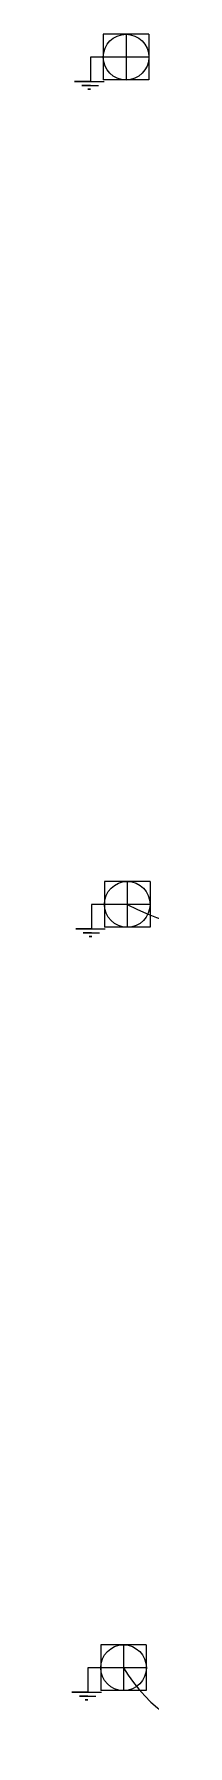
# Model space of a CAD drawing. Header units: inches. Extents: x 3 to 194, y 29 to 128.
# Drawn here: x 136.14 to 137.1, y 78.88 to 99.97 of the extents above; entities that cross this region are included whole.
import ezdxf

# ---------------------------------------------------------------- set-up
doc = ezdxf.new("R2010")
doc.units = ezdxf.units.IN
doc.header["$MEASUREMENT"] = 0
doc.linetypes.add('CONTINU', pattern=[0])
doc.layers.add('HACHURA', color=1, linetype='Continuous')

msp = doc.modelspace()

# ---------------------------------------------------------------- linework, layer by layer
at = {"layer": 'HACHURA', "color": 3, "linetype": 'CONTINU'}
for p, q in [((137.086, 99.969), (136.522, 99.969)), ((136.522, 99.969), (136.522, 99.406)), ((136.804, 99.969), (136.804, 99.406)), ((137.086, 99.969), (137.086, 99.406)), ((136.522, 99.687), (136.364, 99.687)), ((136.364, 99.687), (136.364, 99.386)), ((137.086, 99.687), (136.522, 99.687)), ((136.364, 99.386), (136.167, 99.386)), ((136.167, 99.386), (136.534, 99.386)), ((136.363, 99.337), (136.26, 99.337)), ((136.26, 99.337), (136.464, 99.337)), ((137.086, 99.406), (136.522, 99.406)), ((136.365, 99.293), (136.333, 99.293)), ((136.333, 99.293), (136.365, 99.293)), ((136.537, 89.529), (136.537, 88.966)), ((137.1, 89.529), (136.537, 89.529)), ((136.819, 89.529), (136.819, 88.966)), ((137.1, 89.529), (137.1, 88.966)), ((136.537, 89.248), (136.379, 89.248)), ((136.379, 89.248), (136.379, 88.946)), ((137.1, 89.248), (136.537, 89.248)), ((136.379, 88.946), (136.182, 88.946)), ((136.182, 88.946), (136.548, 88.946)), ((136.378, 88.897), (136.274, 88.897)), ((136.274, 88.897), (136.478, 88.897)), ((136.38, 88.853), (136.347, 88.853)), ((136.347, 88.853), (136.38, 88.853)), ((137.1, 88.966), (136.537, 88.966)), ((136.491, 80.124), (136.491, 79.56)), ((137.054, 80.124), (136.491, 80.124)), ((136.773, 80.124), (136.773, 79.56)), ((137.054, 80.124), (137.054, 79.56)), ((136.491, 79.842), (136.333, 79.842)), ((136.333, 79.842), (136.333, 79.54)), ((137.054, 79.842), (136.491, 79.842)), ((136.333, 79.54), (136.136, 79.54)), ((136.136, 79.54), (136.502, 79.54)), ((137.054, 79.56), (136.491, 79.56)), ((136.332, 79.491), (136.228, 79.491)), ((136.228, 79.491), (136.432, 79.491)), ((136.334, 79.447), (136.301, 79.447)), ((136.301, 79.447), (136.334, 79.447))]:
    msp.add_line(p, q, dxfattribs=at)
for centre in [(136.804, 99.687), (136.819, 89.248), (136.773, 79.842)]:
    msp.add_circle(centre, 0.282, dxfattribs=at)
at = {"layer": 'HACHURA', "color": 3}
for centre, radius, start, end in [((138.034, 91.494), 2.554, 241.5868, 335.459), ((138.464, 80.85), 1.969, 210.7853, 311.4424)]:
    msp.add_arc(centre, radius, start, end, dxfattribs=at)

doc.saveas('drawing.dxf')
